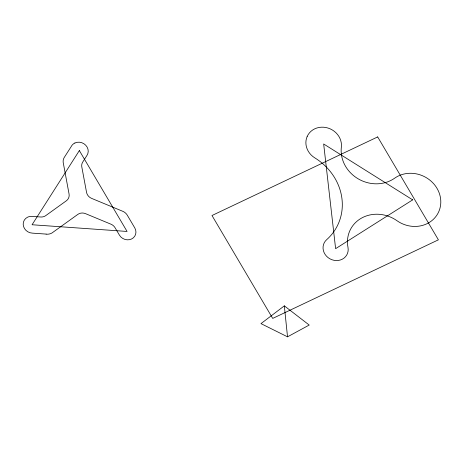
<?xml version="1.0" encoding="UTF-8"?>
<svg xmlns="http://www.w3.org/2000/svg" width="464" height="464" viewBox="0 0 464 464"><rect width="100%" height="100%" fill="white"/><g stroke="black" fill="none" stroke-linecap="round" stroke-linejoin="round"><path stroke-width="0.7" d="M284.328 305.857L260.977 323.623L287.523 336.823L309.221 325.049L284.328 305.857L287.523 336.823M46.133 234.146A9.454 8.59 26.9 0 0 53.064 232.203A7.975 7.244 26.9 0 1 53.447 231.913L77.83 214.391A7.975 7.244 26.9 0 1 85.544 213.66L110.931 224.182A7.975 7.244 26.9 0 1 115.037 227.708L118.917 234.256A7.975 7.244 26.9 0 1 119.074 234.535L119.393 235.091A9.042 8.213 26.9 0 0 131.527 239.012A9.042 8.213 26.9 0 0 134.746 227.812L134.432 227.296A7.975 7.244 26.9 0 1 134.241 226.989L127.815 216.096A7.975 7.244 26.9 0 1 127.658 215.818L127.339 215.261A9.106 8.271 26.9 0 0 122.142 211.033A7.975 7.244 26.9 0 1 121.678 210.853L91.588 198.372A7.975 7.244 26.9 0 1 86.548 192.357L81.815 166.965A7.975 7.244 26.9 0 1 82.731 162.064L86.762 155.736A7.975 7.244 26.9 0 1 86.901 155.527A9.048 8.219 26.9 0 0 85.712 145.203A9.048 8.219 26.9 0 0 74.884 143.005M46.139 234.105A7.975 7.244 26.9 0 0 45.547 234.047L32.66 233.154A7.975 7.244 26.9 0 0 32.393 233.137A9.048 8.219 26.9 0 1 23.536 226.449A9.048 8.219 26.9 0 1 27.608 217.187A9.181 8.34 26.9 0 1 32.735 216.439A7.975 7.244 26.9 0 0 33.333 216.497L40.716 216.995A7.975 7.244 26.9 0 0 45.739 215.627L66.398 200.755A7.975 7.244 26.9 0 0 69.061 194.01L63.429 163.717A7.975 7.244 26.9 0 0 63.353 163.345A9.094 8.265 26.9 0 1 64.461 157.122A7.975 7.244 26.9 0 0 64.595 156.913L71.027 146.862A7.975 7.244 26.9 0 0 71.305 146.392A9.181 8.34 26.9 0 1 74.89 143.011M79.35 150.568L32.068 224.75L127.066 231.449L79.35 150.568M412.676 199.862L335.617 248.669L323.663 143.985L412.676 199.862M377.684 136.921L211.99 215.511L272.704 318.414L438.399 239.83L377.684 136.921M307.174 136.486A18.119 16.46 26.9 0 0 314.801 157.87A55.848 50.738 26.9 0 1 326.633 239.714A12.812 11.641 26.9 0 0 331.946 259.741A12.812 11.641 26.9 0 0 347.988 247.416A32.352 29.394 26.9 0 1 361.792 217.947A32.352 29.394 26.9 0 1 396.969 220.707A28.652 26.03 26.9 0 0 434.414 218.271A28.652 26.03 26.9 0 0 432.512 182.514A28.652 26.03 26.9 0 0 394.702 178.153A33.28 30.235 26.9 0 1 358.307 178.907A33.28 30.235 26.9 0 1 341.347 147.14A18.119 16.46 26.9 0 0 328.036 128.052A18.119 16.46 26.9 0 0 307.174 136.486"/></g></svg>
